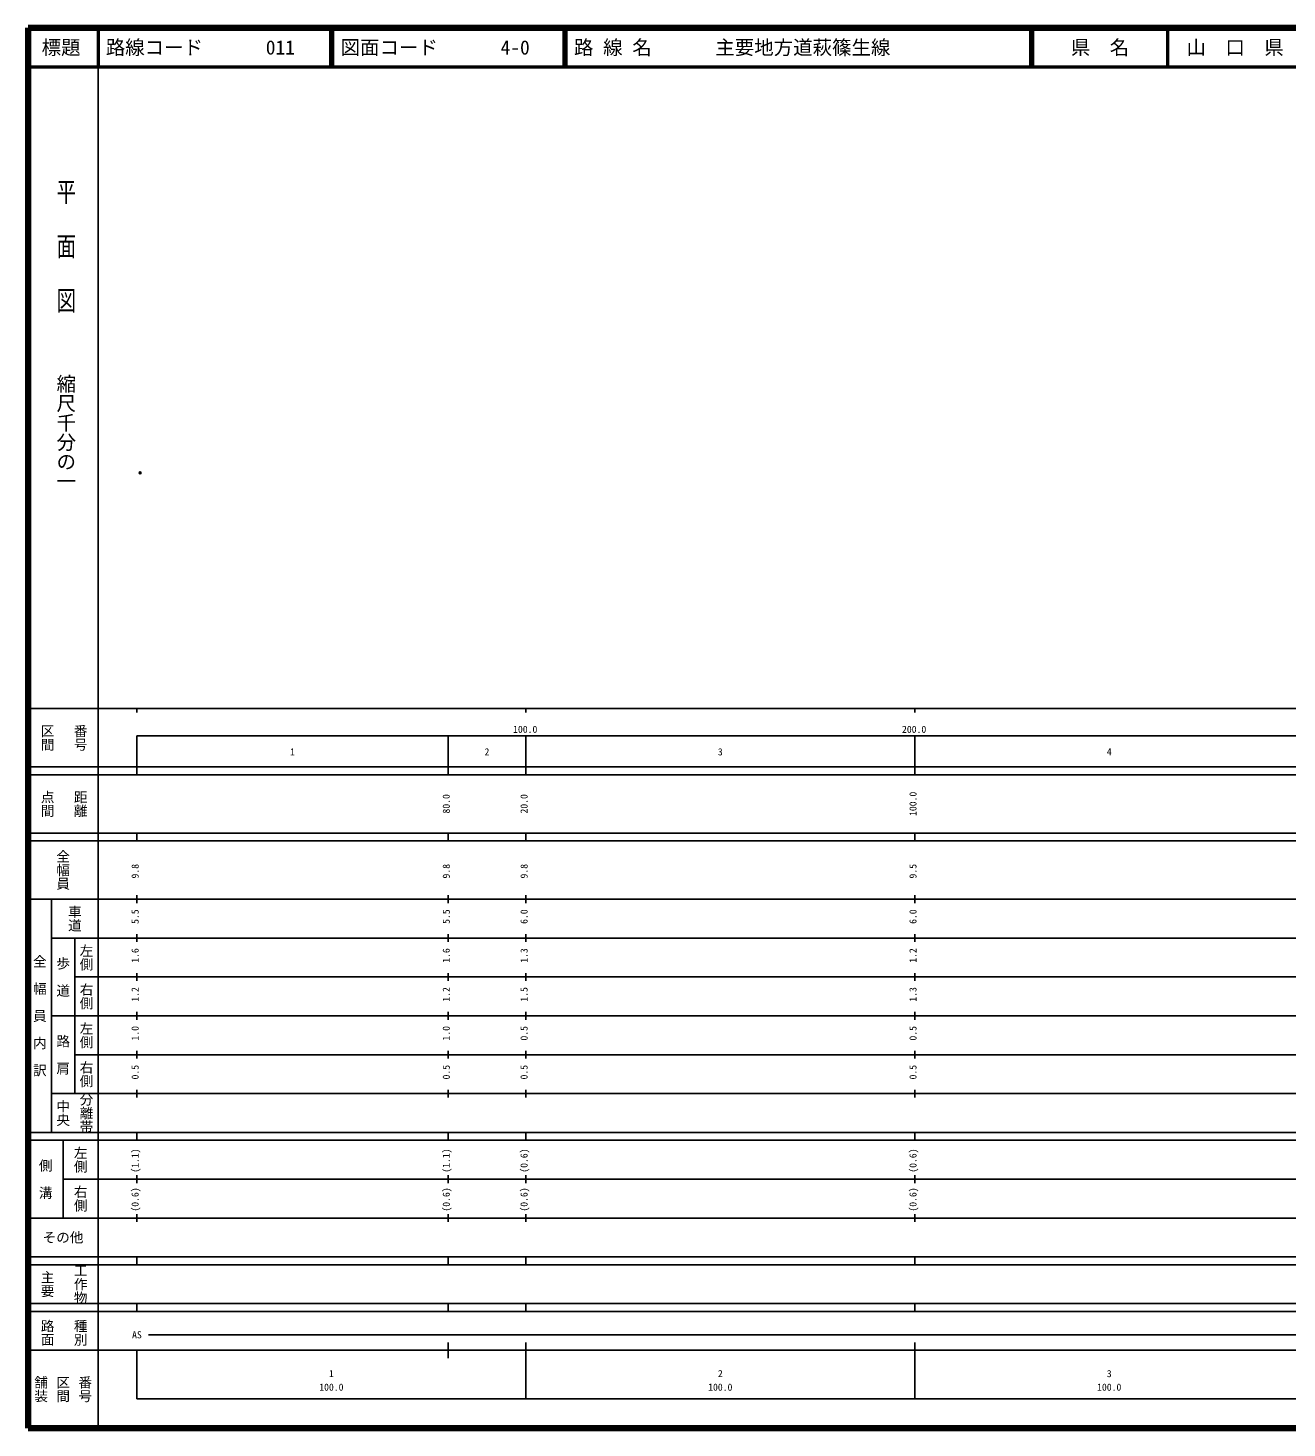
# Model space of a CAD drawing. Units: millimetres on the paper. Extents: x 40 to 680, y 20 to 380.
# Drawn here: x 40 to 363.7, y 20 to 380 of the extents above; entities that cross this region are included whole.
import ezdxf
from ezdxf.enums import TextEntityAlignment as Align

# ---------------------------------------------------------------- set-up
doc = ezdxf.new("R2010")
doc.units = ezdxf.units.MM
doc.header["$PDMODE"] = 32
doc.header["$PDSIZE"] = 0.5
doc.layers.add('M-OTRS', color=6, linetype='Continuous')
doc.layers.add('M-TTL-TXT', color=7, linetype='Continuous')
for name, color, linetype, lineweight in [('M-TTL', 2, 'Continuous', 140), ('M-TTL-BAND', 7, 'Continuous', 25), ('M-TTL-LINE', 7, 'Continuous', 50)]:
    doc.layers.add(name, color=color, linetype=linetype, lineweight=lineweight)
doc.styles.add('@ＭＳ ゴシック', font='')
doc.styles.add('ＭＳ ゴシック', font='')
doc.styles.get('@ＭＳ ゴシック').set_extended_font_data('@MS Gothic')
doc.styles.get('ＭＳ ゴシック').set_extended_font_data('MS Gothic')

msp = doc.modelspace()

# ---------------------------------------------------------------- linework, layer by layer
at = {"layer": 'M-OTRS'}
msp.add_point((68.83, 265.646), dxfattribs=at)
at = {"layer": 'M-TTL'}
for p, q in [((40, 380), (40, 20)), ((680, 380), (40, 380)), ((40, 20), (680, 20))]:
    msp.add_line(p, q, dxfattribs=at)
at = {"layer": 'M-TTL-BAND'}
for p, q in [((58, 370), (58, 20)), ((40, 205), (579, 205)), ((68, 205), (68, 204)), ((168, 205), (168, 204)), ((268, 205), (268, 204)), ((68, 198), (579, 198)), ((68, 198), (68, 188)), ((148, 188), (148, 198)), ((168, 188), (168, 198)), ((268, 188), (268, 198)), ((40, 190), (579, 190)), ((40, 188), (579, 188)), ((40, 173), (579, 173)), ((68, 171), (68, 173)), ((148, 171), (148, 173)), ((168, 171), (168, 173)), ((268, 171), (268, 173)), ((40, 171), (579, 171)), ((40, 156), (579, 156)), ((46, 96), (46, 156)), ((68, 155), (68, 157)), ((148, 155), (148, 157)), ((168, 155), (168, 157)), ((268, 155), (268, 157)), ((46, 146), (579, 146)), ((52, 146), (52, 106)), ((68, 145), (68, 147)), ((148, 145), (148, 147)), ((168, 145), (168, 147)), ((268, 145), (268, 147)), ((68, 135), (68, 137)), ((148, 135), (148, 137)), ((168, 135), (168, 137)), ((268, 135), (268, 137)), ((52, 136), (579, 136)), ((46, 126), (579, 126)), ((68, 125), (68, 127)), ((148, 125), (148, 127)), ((168, 125), (168, 127)), ((268, 125), (268, 127)), ((52, 116), (579, 116)), ((68, 115), (68, 117)), ((148, 115), (148, 117)), ((168, 115), (168, 117)), ((268, 115), (268, 117)), ((46, 106), (579, 106)), ((68, 105), (68, 107)), ((148, 105), (148, 107)), ((168, 105), (168, 107)), ((268, 105), (268, 107)), ((40, 96), (579, 96)), ((40, 94), (579, 94)), ((49, 94), (49, 74)), ((68, 94), (68, 96)), ((148, 94), (148, 96)), ((168, 94), (168, 96)), ((268, 94), (268, 96)), ((49, 84), (579, 84)), ((68, 83), (68, 85)), ((148, 83), (148, 85)), ((168, 83), (168, 85)), ((268, 83), (268, 85)), ((40, 74), (579, 74)), ((68, 73), (68, 75)), ((148, 73), (148, 75)), ((168, 73), (168, 75)), ((268, 73), (268, 75)), ((40, 64), (579, 64)), ((40, 62), (579, 62)), ((68, 62), (68, 64)), ((148, 62), (148, 64)), ((168, 62), (168, 64)), ((268, 62), (268, 64)), ((40, 52), (579, 52)), ((68, 50), (68, 52)), ((148, 50), (148, 52)), ((168, 50), (168, 52)), ((268, 50), (268, 52)), ((40, 50), (579, 50)), ((71, 44), (565, 44)), ((40, 40), (579, 40)), ((68, 40), (68, 27.5)), ((148, 38), (148, 42)), ((168, 27.5), (168, 42)), ((268, 27.5), (268, 42)), ((68, 27.5), (579, 27.5))]:
    msp.add_line(p, q, dxfattribs=at)
at = {"layer": 'M-TTL-LINE'}
for p, q in [((58, 380), (58, 370)), ((117.75, 380), (117.75, 370)), ((118.25, 380), (118.25, 370)), ((177.75, 380), (177.75, 370)), ((178.25, 380), (178.25, 370)), ((297.75, 380), (297.75, 370)), ((298.25, 380), (298.25, 370)), ((333, 380), (333, 370)), ((40, 370), (680, 370))]:
    msp.add_line(p, q, dxfattribs=at)

# ---------------------------------------------------------------- texts
at = {"layer": 'M-TTL-BAND', "style": '@ＭＳ ゴシック', "width": 1.4}
msp.add_text('平  面  図', height=3.666, rotation=270, dxfattribs=at).set_placement((49.777, 306.475), align=Align.MIDDLE_RIGHT)
at = {"layer": 'M-TTL-BAND', "style": '@ＭＳ ゴシック'}
msp.add_text('縮尺千分の一', height=3.666, rotation=270, dxfattribs=at).set_placement((49.777, 261.03), align=Align.MIDDLE_RIGHT)
for s, p in [('区間', (45, 197.5)), ('番号', (53.5, 197.5)), ('点間', (45, 180.5)), ('距離', (53.5, 180.5)), ('全幅員', (49, 163.5)), ('車道', (52, 151)), ('左側', (55, 141)), ('全\u3000幅\u3000員\u3000内\u3000訳', (43, 126)), ('歩\u3000道', (49, 136)), ('右側', (55, 131)), ('左側', (55, 121)), ('路\u3000肩', (49, 116)), ('右側', (55, 111)), ('分離帯', (55, 101)), ('中央', (49, 101)), ('左側', (53.5, 89)), ('側\u3000溝', (44.5, 84)), ('右側', (53.5, 79)), ('工作物', (53.5, 57)), ('主要', (45, 57)), ('路面', (45, 44.5)), ('種別', (53.5, 44.5)), ('舗装', (43.333, 30)), ('区間', (49, 30)), ('番号', (54.667, 30))]:
    msp.add_text(s, height=2.566, rotation=270, dxfattribs=at).set_placement(p, align=Align.MIDDLE_CENTER)
at = {"layer": 'M-TTL-BAND', "style": 'ＭＳ ゴシック'}
for s, p in [('100.0', (167.844, 198.195)), ('200.0', (267.844, 198.195)), ('1', (108, 192.405)), ('2', (158, 192.405)), ('3', (218, 192.405)), ('4', (318, 192.405)), ('AS', (68, 42.5)), ('1', (118, 32.523)), ('2', (218, 32.523)), ('3', (318, 32.523)), ('100.0', (118, 29.033)), ('100.0', (218, 29.033)), ('100.0', (318, 29.033))]:
    msp.add_text(s, height=1.833, dxfattribs=at).set_placement(p, align=Align.BOTTOM_CENTER)
for s, p in [('80.0', (149, 180.5)), ('20.0', (169, 180.5)), ('100.0', (269, 180.5)), ('9.8', (69, 163.174)), ('9.8', (149, 163.174)), ('9.8', (169, 163.174)), ('9.5', (269, 163.174)), ('5.5', (69, 151.5)), ('5.5', (149, 151.5)), ('6.0', (169, 151.5)), ('6.0', (269, 151.5)), ('1.6', (69, 141.5)), ('1.6', (149, 141.5)), ('1.3', (169, 141.5)), ('1.2', (269, 141.5)), ('1.2', (69, 131.5)), ('1.2', (149, 131.5)), ('1.5', (169, 131.5)), ('1.3', (269, 131.5)), ('1.0', (69, 121.5)), ('1.0', (149, 121.5)), ('0.5', (169, 121.5)), ('0.5', (269, 121.5)), ('0.5', (69, 111.5)), ('0.5', (149, 111.5)), ('0.5', (169, 111.5)), ('0.5', (269, 111.5)), ('(1.1)', (69, 88.764)), ('(1.1)', (149, 88.764)), ('(0.6)', (169, 88.764)), ('(0.6)', (269, 88.764)), ('(0.6)', (69, 78.764)), ('(0.6)', (149, 78.764)), ('(0.6)', (169, 78.764)), ('(0.6)', (269, 78.764))]:
    msp.add_text(s, height=1.833, rotation=90, dxfattribs=at).set_placement(p, align=Align.BOTTOM_CENTER)
msp.add_text('その他', height=2.566, dxfattribs=at).set_placement((49, 69), align=Align.MIDDLE_CENTER)
at = {"layer": 'M-TTL-TXT', "style": 'ＭＳ ゴシック'}
for s, p in [('標題', (48.5, 375)), ('県\u3000名', (315.625, 375)), ('山\u3000口\u3000県', (350.375, 375))]:
    msp.add_text(s, height=3.666, dxfattribs=at).set_placement(p, align=Align.MIDDLE_CENTER)
for s, p in [('路線コード', (60, 375)), ('011', (101.142, 375)), ('図面コード', (120.38, 375)), ('4-0', (161.521, 375)), ('路 線 名', (180.38, 375)), ('主要地方道萩篠生線', (216.734, 375))]:
    msp.add_text(s, height=3.666, dxfattribs=at).set_placement(p, align=Align.MIDDLE_LEFT)

doc.saveas('drawing.dxf')
